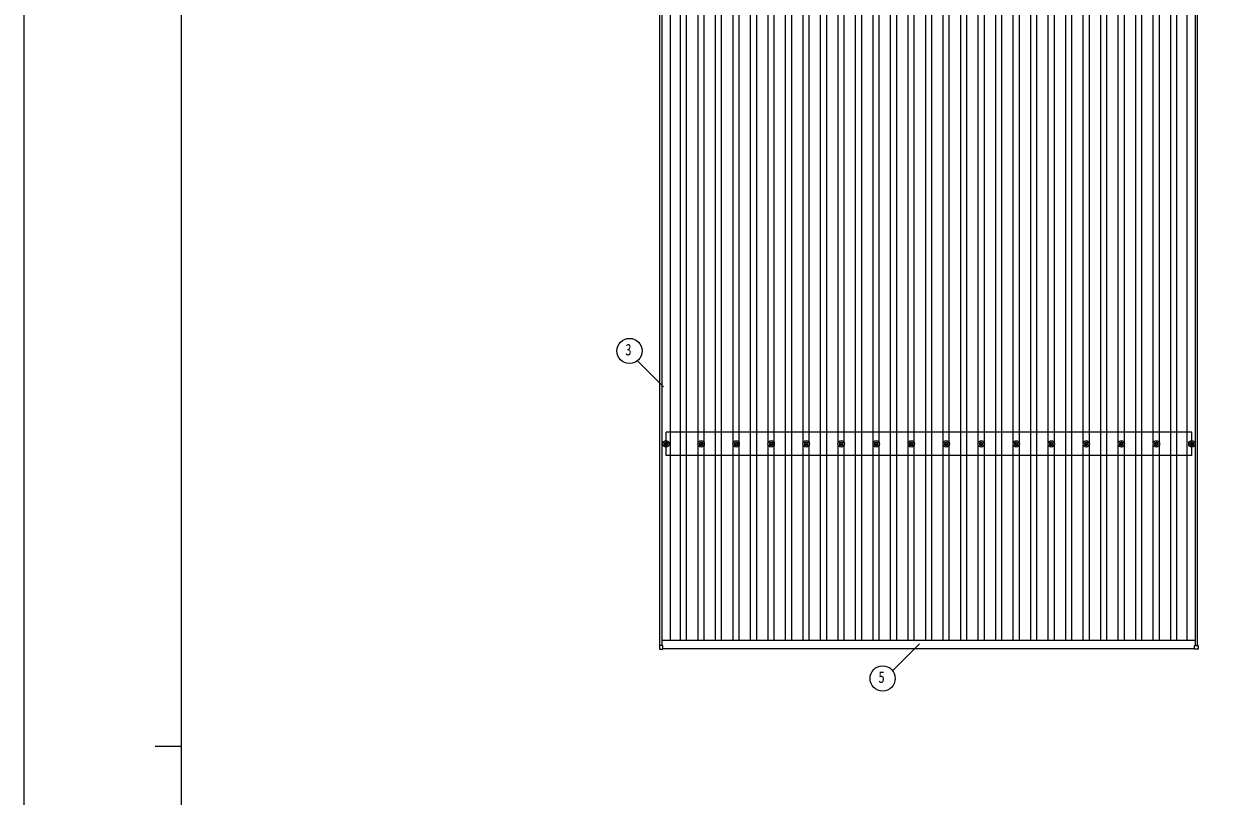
# Model space of a CAD drawing. Units: millimetres, scale not verified. Extents: x -12615 to 12615, y -8910 to 8910.
# Drawn here: x -12615 to -5774, y 90 to 4500 of the extents above; entities that cross this region are included whole.
import ezdxf
from ezdxf.enums import TextEntityAlignment as Align

# ---------------------------------------------------------------- set-up
doc = ezdxf.new("R2010")
doc.units = ezdxf.units.MM
doc.header["$LTSCALE"] = 40
for name, color, linetype in [('0-5_YKK_13', 4, 'Continuous'), ('0-6_YKK_A1', 4, 'Continuous'), ('0-7_YKK_D', 6, 'Continuous'), ('0-8_YKK_ZWAK', 7, 'Continuous')]:
    doc.layers.add(name, color=color, linetype=linetype)
doc.styles.add('ＭＳ ゴシック', font='')
doc.styles.get('ＭＳ ゴシック').set_extended_font_data('MS Gothic')

msp = doc.modelspace()

# ---------------------------------------------------------------- linework, layer by layer
at = {"layer": '0-5_YKK_13'}
for p, q in [((-8958.44, 2103.53), (-8954.02, 2103.53)), ((-8958.44, 2100.03), (-8954.02, 2100.03)), ((-8950.19, 2111.78), (-8950.19, 2107.36)), ((-8950.19, 2096.2), (-8950.19, 2091.78)), ((-8946.69, 2111.78), (-8946.69, 2107.36)), ((-8946.69, 2096.2), (-8946.69, 2091.78)), ((-8942.86, 2103.53), (-8938.44, 2103.53)), ((-8942.86, 2100.03), (-8938.44, 2100.03)), ((-8758.44, 2103.53), (-8754.02, 2103.53)), ((-8758.44, 2100.03), (-8754.02, 2100.03)), ((-8750.19, 2111.78), (-8750.19, 2107.36)), ((-8750.19, 2096.2), (-8750.19, 2091.78)), ((-8746.69, 2111.78), (-8746.69, 2107.36)), ((-8746.69, 2096.2), (-8746.69, 2091.78)), ((-8742.86, 2103.53), (-8738.44, 2103.53)), ((-8742.86, 2100.03), (-8738.44, 2100.03)), ((-8558.44, 2103.53), (-8554.02, 2103.53)), ((-8558.44, 2100.03), (-8554.02, 2100.03)), ((-8550.19, 2111.78), (-8550.19, 2107.36)), ((-8550.19, 2096.2), (-8550.19, 2091.78)), ((-8546.69, 2111.78), (-8546.69, 2107.36)), ((-8546.69, 2096.2), (-8546.69, 2091.78)), ((-8542.86, 2103.53), (-8538.44, 2103.53)), ((-8542.86, 2100.03), (-8538.44, 2100.03)), ((-8358.44, 2103.53), (-8354.02, 2103.53)), ((-8358.44, 2100.03), (-8354.02, 2100.03)), ((-8350.19, 2111.78), (-8350.19, 2107.36)), ((-8350.19, 2096.2), (-8350.19, 2091.78)), ((-8346.69, 2111.78), (-8346.69, 2107.36)), ((-8346.69, 2096.2), (-8346.69, 2091.78)), ((-8342.86, 2103.53), (-8338.44, 2103.53)), ((-8342.86, 2100.03), (-8338.44, 2100.03)), ((-8158.44, 2103.53), (-8154.02, 2103.53)), ((-8158.44, 2100.03), (-8154.02, 2100.03)), ((-8150.19, 2111.78), (-8150.19, 2107.36)), ((-8150.19, 2096.2), (-8150.19, 2091.78)), ((-8146.69, 2111.78), (-8146.69, 2107.36)), ((-8146.69, 2096.2), (-8146.69, 2091.78)), ((-8142.86, 2103.53), (-8138.44, 2103.53)), ((-8142.86, 2100.03), (-8138.44, 2100.03)), ((-7958.44, 2103.53), (-7954.02, 2103.53)), ((-7958.44, 2100.03), (-7954.02, 2100.03)), ((-7950.19, 2111.78), (-7950.19, 2107.36)), ((-7950.19, 2096.2), (-7950.19, 2091.78)), ((-7946.69, 2111.78), (-7946.69, 2107.36)), ((-7946.69, 2096.2), (-7946.69, 2091.78)), ((-7942.86, 2103.53), (-7938.44, 2103.53)), ((-7942.86, 2100.03), (-7938.44, 2100.03)), ((-7758.44, 2103.53), (-7754.02, 2103.53)), ((-7758.44, 2100.03), (-7754.02, 2100.03)), ((-7750.19, 2111.78), (-7750.19, 2107.36)), ((-7750.19, 2096.2), (-7750.19, 2091.78)), ((-7746.69, 2111.78), (-7746.69, 2107.36)), ((-7746.69, 2096.2), (-7746.69, 2091.78)), ((-7742.86, 2103.53), (-7738.44, 2103.53)), ((-7742.86, 2100.03), (-7738.44, 2100.03)), ((-7558.44, 2103.53), (-7554.02, 2103.53)), ((-7558.44, 2100.03), (-7554.02, 2100.03)), ((-7550.19, 2111.78), (-7550.19, 2107.36)), ((-7550.19, 2096.2), (-7550.19, 2091.78)), ((-7546.69, 2111.78), (-7546.69, 2107.36)), ((-7546.69, 2096.2), (-7546.69, 2091.78)), ((-7542.86, 2103.53), (-7538.44, 2103.53)), ((-7542.86, 2100.03), (-7538.44, 2100.03)), ((-7358.44, 2103.53), (-7354.02, 2103.53)), ((-7358.44, 2100.03), (-7354.02, 2100.03)), ((-7350.19, 2111.78), (-7350.19, 2107.36)), ((-7350.19, 2096.2), (-7350.19, 2091.78)), ((-7346.69, 2111.78), (-7346.69, 2107.36)), ((-7346.69, 2096.2), (-7346.69, 2091.78)), ((-7342.86, 2103.53), (-7338.44, 2103.53)), ((-7342.86, 2100.03), (-7338.44, 2100.03)), ((-7158.44, 2103.53), (-7154.02, 2103.53)), ((-7158.44, 2100.03), (-7154.02, 2100.03)), ((-7150.19, 2111.78), (-7150.19, 2107.36)), ((-7150.19, 2096.2), (-7150.19, 2091.78)), ((-7146.69, 2111.78), (-7146.69, 2107.36)), ((-7146.69, 2096.2), (-7146.69, 2091.78)), ((-7142.86, 2103.53), (-7138.44, 2103.53)), ((-7142.86, 2100.03), (-7138.44, 2100.03)), ((-6958.44, 2103.53), (-6954.02, 2103.53)), ((-6958.44, 2100.03), (-6954.02, 2100.03)), ((-6950.19, 2111.78), (-6950.19, 2107.36)), ((-6950.19, 2096.2), (-6950.19, 2091.78)), ((-6946.69, 2111.78), (-6946.69, 2107.36)), ((-6946.69, 2096.2), (-6946.69, 2091.78)), ((-6942.86, 2103.53), (-6938.44, 2103.53)), ((-6942.86, 2100.03), (-6938.44, 2100.03)), ((-6758.44, 2103.53), (-6754.02, 2103.53)), ((-6758.44, 2100.03), (-6754.02, 2100.03)), ((-6750.19, 2111.78), (-6750.19, 2107.36)), ((-6750.19, 2096.2), (-6750.19, 2091.78)), ((-6746.69, 2111.78), (-6746.69, 2107.36)), ((-6746.69, 2096.2), (-6746.69, 2091.78)), ((-6742.86, 2103.53), (-6738.44, 2103.53)), ((-6742.86, 2100.03), (-6738.44, 2100.03)), ((-6558.44, 2103.53), (-6554.02, 2103.53)), ((-6558.44, 2100.03), (-6554.02, 2100.03)), ((-6550.19, 2111.78), (-6550.19, 2107.36)), ((-6550.19, 2096.2), (-6550.19, 2091.78)), ((-6546.69, 2111.78), (-6546.69, 2107.36)), ((-6546.69, 2096.2), (-6546.69, 2091.78)), ((-6542.86, 2103.53), (-6538.44, 2103.53)), ((-6542.86, 2100.03), (-6538.44, 2100.03)), ((-6358.44, 2103.53), (-6354.02, 2103.53)), ((-6358.44, 2100.03), (-6354.02, 2100.03)), ((-6350.19, 2111.78), (-6350.19, 2107.36)), ((-6350.19, 2096.2), (-6350.19, 2091.78)), ((-6346.69, 2111.78), (-6346.69, 2107.36)), ((-6346.69, 2096.2), (-6346.69, 2091.78)), ((-6342.86, 2103.53), (-6338.44, 2103.53)), ((-6342.86, 2100.03), (-6338.44, 2100.03)), ((-6158.44, 2103.53), (-6154.02, 2103.53)), ((-6158.44, 2100.03), (-6154.02, 2100.03)), ((-6150.19, 2111.78), (-6150.19, 2107.36)), ((-6150.19, 2096.2), (-6150.19, 2091.78)), ((-6146.69, 2111.78), (-6146.69, 2107.36)), ((-6146.69, 2096.2), (-6146.69, 2091.78)), ((-6142.86, 2103.53), (-6138.44, 2103.53)), ((-6142.86, 2100.03), (-6138.44, 2100.03)), ((-5955.69, 2103.53), (-5951.27, 2103.53)), ((-5955.69, 2100.03), (-5951.27, 2100.03)), ((-5947.44, 2111.78), (-5947.44, 2107.36)), ((-5947.44, 2096.2), (-5947.44, 2091.78)), ((-5943.94, 2111.78), (-5943.94, 2107.36)), ((-5943.94, 2096.2), (-5943.94, 2091.78)), ((-5940.11, 2103.53), (-5935.69, 2103.53)), ((-5940.11, 2100.03), (-5935.69, 2100.03)), ((-8986.74, 948.88), (-8986.74, 930.88)), ((-8967.74, 949.88), (-8985.74, 949.88)), ((-8985.74, 929.88), (-8967.74, 929.88)), ((-8966.74, 930.88), (-8966.74, 948.88)), ((-5930.14, 930.88), (-5930.14, 948.88)), ((-5929.14, 949.88), (-5911.14, 949.88)), ((-5911.14, 929.88), (-5929.14, 929.88)), ((-5910.14, 948.88), (-5910.14, 930.88))]:
    msp.add_line(p, q, dxfattribs=at)
for centre, radius in [((-8948.44, 2101.78), 18.25), ((-8948.44, 2101.78), 10.15), ((-8948.44, 2101.78), 5.85), ((-8948.44, 2101.78), 5.25), ((-8748.44, 2101.78), 18.25), ((-8748.44, 2101.78), 10.15), ((-8748.44, 2101.78), 5.85), ((-8748.44, 2101.78), 5.25), ((-8548.44, 2101.78), 18.25), ((-8548.44, 2101.78), 10.15), ((-8548.44, 2101.78), 5.85), ((-8548.44, 2101.78), 5.25), ((-8348.44, 2101.78), 18.25), ((-8348.44, 2101.78), 10.15), ((-8348.44, 2101.78), 5.85), ((-8348.44, 2101.78), 5.25), ((-8148.44, 2101.78), 18.25), ((-8148.44, 2101.78), 10.15), ((-8148.44, 2101.78), 5.85), ((-8148.44, 2101.78), 5.25), ((-7948.44, 2101.78), 18.25), ((-7948.44, 2101.78), 10.15), ((-7948.44, 2101.78), 5.85), ((-7948.44, 2101.78), 5.25), ((-7748.44, 2101.78), 18.25), ((-7748.44, 2101.78), 10.15), ((-7748.44, 2101.78), 5.85), ((-7748.44, 2101.78), 5.25), ((-7548.44, 2101.78), 18.25), ((-7548.44, 2101.78), 10.15), ((-7548.44, 2101.78), 5.85), ((-7548.44, 2101.78), 5.25), ((-7348.44, 2101.78), 18.25), ((-7348.44, 2101.78), 10.15), ((-7348.44, 2101.78), 5.85), ((-7348.44, 2101.78), 5.25), ((-7148.44, 2101.78), 18.25), ((-7148.44, 2101.78), 10.15), ((-7148.44, 2101.78), 5.85), ((-7148.44, 2101.78), 5.25), ((-6948.44, 2101.78), 18.25), ((-6948.44, 2101.78), 10.15), ((-6948.44, 2101.78), 5.85), ((-6948.44, 2101.78), 5.25), ((-6748.44, 2101.78), 18.25), ((-6748.44, 2101.78), 10.15), ((-6748.44, 2101.78), 5.85), ((-6748.44, 2101.78), 5.25), ((-6548.44, 2101.78), 18.25), ((-6548.44, 2101.78), 10.15), ((-6548.44, 2101.78), 5.85), ((-6548.44, 2101.78), 5.25), ((-6348.44, 2101.78), 18.25), ((-6348.44, 2101.78), 10.15), ((-6348.44, 2101.78), 5.85), ((-6348.44, 2101.78), 5.25), ((-6148.44, 2101.78), 18.25), ((-6148.44, 2101.78), 10.15), ((-6148.44, 2101.78), 5.85), ((-6148.44, 2101.78), 5.25), ((-5945.69, 2101.78), 18.25), ((-5945.69, 2101.78), 10.15), ((-5945.69, 2101.78), 5.85), ((-5945.69, 2101.78), 5.25)]:
    msp.add_circle(centre, radius, dxfattribs=at)
for centre, start, end in [((-8985.74, 948.88), 90, 180), ((-8985.74, 930.88), 180, 270), ((-8967.74, 948.88), 0, 90), ((-8967.74, 930.88), 270, 0), ((-5929.14, 948.88), 90, 180), ((-5929.14, 930.88), 180, 270), ((-5911.14, 948.88), 0, 90), ((-5911.14, 930.88), 270, 0)]:
    msp.add_arc(centre, 1, start, end, dxfattribs=at)
at = {"layer": '0-6_YKK_A1'}
for p, q in [((-8983.44, 949.88), (-8983.44, 6348.3)), ((-8971.44, 949.88), (-8971.44, 6348.3)), ((-8923.44, 981.16), (-8923.44, 6322.21)), ((-8865.94, 981.16), (-8865.94, 6322.21)), ((-8830.94, 981.16), (-8830.94, 6322.21)), ((-8665.94, 981.16), (-8665.94, 6322.21)), ((-8630.94, 981.16), (-8630.94, 6322.21)), ((-8465.94, 981.16), (-8465.94, 6322.21)), ((-8430.94, 981.16), (-8430.94, 6322.21)), ((-8265.94, 981.16), (-8265.94, 6322.21)), ((-8230.94, 981.16), (-8230.94, 6322.21)), ((-8065.94, 981.16), (-8065.94, 6322.21)), ((-8030.94, 981.16), (-8030.94, 6322.21)), ((-7865.94, 981.16), (-7865.94, 6322.21)), ((-7830.94, 981.16), (-7830.94, 6322.21)), ((-7665.94, 981.16), (-7665.94, 6322.21)), ((-7630.94, 981.16), (-7630.94, 6322.21)), ((-7465.94, 981.16), (-7465.94, 6322.21)), ((-7430.94, 981.16), (-7430.94, 6322.21)), ((-7265.94, 981.16), (-7265.94, 6322.21)), ((-7230.94, 981.16), (-7230.94, 6322.21)), ((-7065.94, 981.16), (-7065.94, 6322.21)), ((-7030.94, 981.16), (-7030.94, 6322.21)), ((-6865.94, 981.16), (-6865.94, 6322.21)), ((-6830.94, 981.16), (-6830.94, 6322.21)), ((-6665.94, 981.16), (-6665.94, 6322.21)), ((-6630.94, 981.16), (-6630.94, 6322.21)), ((-6465.94, 981.16), (-6465.94, 6322.21)), ((-6430.94, 981.16), (-6430.94, 6322.21)), ((-6265.94, 981.16), (-6265.94, 6322.21)), ((-6230.94, 981.16), (-6230.94, 6322.21)), ((-6065.94, 981.16), (-6065.94, 6322.21)), ((-6030.94, 981.16), (-6030.94, 6322.21)), ((-5973.44, 981.16), (-5973.44, 6322.21)), ((-5925.44, 949.88), (-5925.44, 6348.3)), ((-5913.44, 949.88), (-5913.44, 6348.3)), ((-8765.94, 2106.96), (-8765.94, 5196.6)), ((-8730.94, 2106.96), (-8730.94, 5196.6)), ((-8565.94, 2106.96), (-8565.94, 5196.6)), ((-8530.94, 2106.96), (-8530.94, 5196.6)), ((-8365.94, 2106.96), (-8365.94, 5196.6)), ((-8330.94, 2106.96), (-8330.94, 5196.6)), ((-8165.94, 2106.96), (-8165.94, 5196.6)), ((-8130.94, 2106.96), (-8130.94, 5196.6)), ((-7965.94, 2106.96), (-7965.94, 5196.6)), ((-7930.94, 2106.96), (-7930.94, 5196.6)), ((-7765.94, 2106.96), (-7765.94, 5196.6)), ((-7730.94, 2106.96), (-7730.94, 5196.6)), ((-7565.94, 2106.96), (-7565.94, 5196.6)), ((-7530.94, 2106.96), (-7530.94, 5196.6)), ((-7365.94, 2106.96), (-7365.94, 5196.6)), ((-7330.94, 2106.96), (-7330.94, 5196.6)), ((-7165.94, 2106.96), (-7165.94, 5196.6)), ((-7130.94, 2106.96), (-7130.94, 5196.6)), ((-6965.94, 2106.96), (-6965.94, 5196.6)), ((-6930.94, 2106.96), (-6930.94, 5196.6)), ((-6765.94, 2106.96), (-6765.94, 5196.6)), ((-6730.94, 2106.96), (-6730.94, 5196.6)), ((-6565.94, 2106.96), (-6565.94, 5196.6)), ((-6530.94, 2106.96), (-6530.94, 5196.6)), ((-6365.94, 2106.96), (-6365.94, 5196.6)), ((-6330.94, 2106.96), (-6330.94, 5196.6)), ((-6165.94, 2106.96), (-6165.94, 5196.6)), ((-6130.94, 2106.96), (-6130.94, 5196.6)), ((-5945.69, 2168.78), (-8948.44, 2168.78)), ((-8948.44, 2034.78), (-8948.44, 2168.78)), ((-5945.69, 2034.78), (-5945.69, 2168.78)), ((-8765.94, 981.16), (-8765.94, 2096.6)), ((-8730.94, 981.16), (-8730.94, 2096.6)), ((-8565.94, 981.16), (-8565.94, 2096.6)), ((-8530.94, 981.16), (-8530.94, 2096.6)), ((-8365.94, 981.16), (-8365.94, 2096.6)), ((-8330.94, 981.16), (-8330.94, 2096.6)), ((-8165.94, 981.16), (-8165.94, 2096.6)), ((-8130.94, 981.16), (-8130.94, 2096.6)), ((-7965.94, 981.16), (-7965.94, 2096.6)), ((-7930.94, 981.16), (-7930.94, 2096.6)), ((-7765.94, 981.16), (-7765.94, 2096.6)), ((-7730.94, 981.16), (-7730.94, 2096.6)), ((-7565.94, 981.16), (-7565.94, 2096.6)), ((-7530.94, 981.16), (-7530.94, 2096.6)), ((-7365.94, 981.16), (-7365.94, 2096.6)), ((-7330.94, 981.16), (-7330.94, 2096.6)), ((-7165.94, 981.16), (-7165.94, 2096.6)), ((-7130.94, 981.16), (-7130.94, 2096.6)), ((-6965.94, 981.16), (-6965.94, 2096.6)), ((-6930.94, 981.16), (-6930.94, 2096.6)), ((-6765.94, 981.16), (-6765.94, 2096.6)), ((-6730.94, 981.16), (-6730.94, 2096.6)), ((-6565.94, 981.16), (-6565.94, 2096.6)), ((-6530.94, 981.16), (-6530.94, 2096.6)), ((-6365.94, 981.16), (-6365.94, 2096.6)), ((-6330.94, 981.16), (-6330.94, 2096.6)), ((-6165.94, 981.16), (-6165.94, 2096.6)), ((-6130.94, 981.16), (-6130.94, 2096.6)), ((-5945.69, 2034.78), (-8948.44, 2034.78)), ((-8971.44, 981.16), (-5925.44, 981.16)), ((-8966.74, 933.18), (-5930.14, 933.18))]:
    msp.add_line(p, q, dxfattribs=at)
at = {"layer": '0-7_YKK_D'}
for p, q in [((-9112.36, 2576.27), (-8963.56, 2427.48)), ((-7654.67, 806.16), (-7501.34, 959.5))]:
    msp.add_line(p, q, dxfattribs=at)
for centre in [(-9157.33, 2632.49), (-7711.73, 762.24)]:
    msp.add_circle(centre, 72, dxfattribs=at)
at = {"layer": '0-8_YKK_ZWAK'}
for p, q in [((-11714.94, -7575), (-11714.94, 8325)), ((-11864.94, 375), (-11714.94, 375))]:
    msp.add_line(p, q, dxfattribs=at)
msp.add_lwpolyline([(-12615, -8910), (12615, -8910), (12615, 8910), (-12615, 8910)], close=True, dxfattribs=at)

# ---------------------------------------------------------------- texts
at = {"layer": '0-7_YKK_D', "style": 'ＭＳ ゴシック', "width": 0.8}
for s, p in [('3', (-9181.33, 2587.49)), ('5', (-7735.73, 717.24))]:
    msp.add_text(s, height=65.98, dxfattribs=at).set_placement(p, align=Align.BOTTOM_LEFT)

doc.saveas('drawing.dxf')
